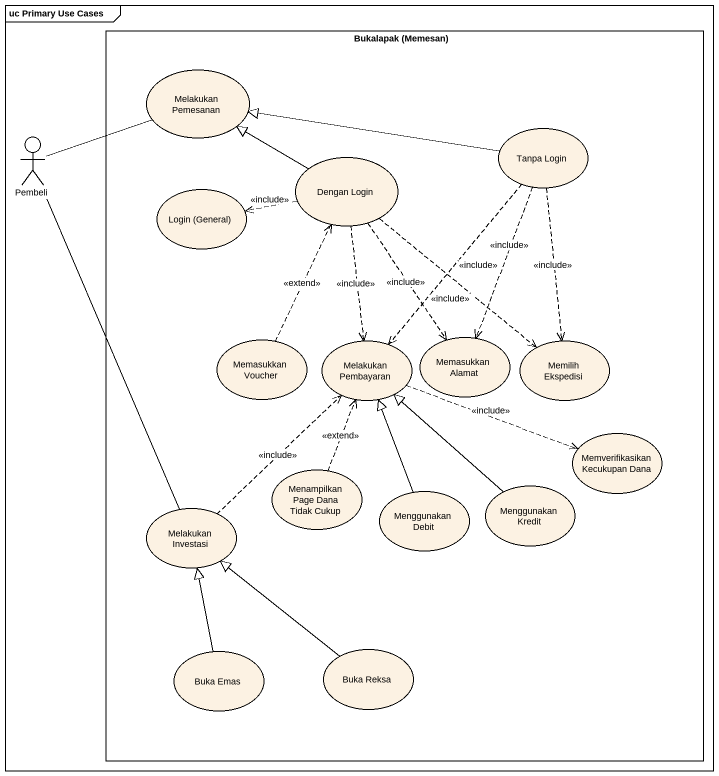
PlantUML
@startuml
mainframe uc Primary Use Cases
rectangle "Bukalapak (Memesan)" as Bukalapak_Memesan {
  usecase "Melakukan Pemesanan" as Melakukan_Pemesanan
  usecase "Tanpa Login" as Tanpa_Login
  usecase "Dengan Login" as Dengan_Login
  usecase "Login (General)" as Login_General
  usecase "Memasukkan Voucher" as Memasukkan_Voucher
  usecase "Melakukan Pembayaran" as Melakukan_Pembayaran
  usecase "Memasukkan Alamat" as Memasukkan_Alamat
  usecase "Memilih Ekspedisi" as Memilih_Ekspedisi
  usecase "Memverifikasikan Kecukupan Dana" as Memverifikasikan_Kecukupan
  usecase "Menampilkan Page Dana Tidak Cukup" as Menampilkan_Page_Dana_Tidak
  usecase "Melakukan Investasi" as Melakukan_Investasi
  usecase "Menggunakan Debit" as Menggunakan_Debit
  usecase "Menggunakan Kredit" as Menggunakan_Kredit
  usecase "Buka Emas" as Buka_Emas
  usecase "Buka Reksa" as Buka_Reksa
}
actor Pembeli
Tanpa_Login -left-|> Melakukan_Pemesanan
Tanpa_Login ..> Melakukan_Pembayaran : <<include>>
Tanpa_Login ..> Memasukkan_Alamat : <<include>>
Tanpa_Login ..> Memilih_Ekspedisi : <<include>>
Pembeli -right- Melakukan_Pemesanan
Pembeli -- Melakukan_Investasi
Dengan_Login -left-|> Melakukan_Pemesanan
Dengan_Login .left.> Login_General : <<include>>
Dengan_Login ..> Melakukan_Pembayaran : <<include>>
Dengan_Login ..> Memasukkan_Alamat : <<include>>
Dengan_Login ..> Memilih_Ekspedisi : <<include>>
Memasukkan_Voucher .up.> Dengan_Login : <<extend>>
Melakukan_Pembayaran .right.> Memverifikasikan_Kecukupan : <<include>>
Menampilkan_Page_Dana_Tidak .up.> Melakukan_Pembayaran : <<extend>>
Melakukan_Investasi .up.> Melakukan_Pembayaran : <<include>>
Menggunakan_Debit -up-|> Melakukan_Pembayaran
Menggunakan_Kredit -up-|> Melakukan_Pembayaran
Buka_Emas -up-|> Melakukan_Investasi
Buka_Reksa -up-|> Melakukan_Investasi
@enduml
